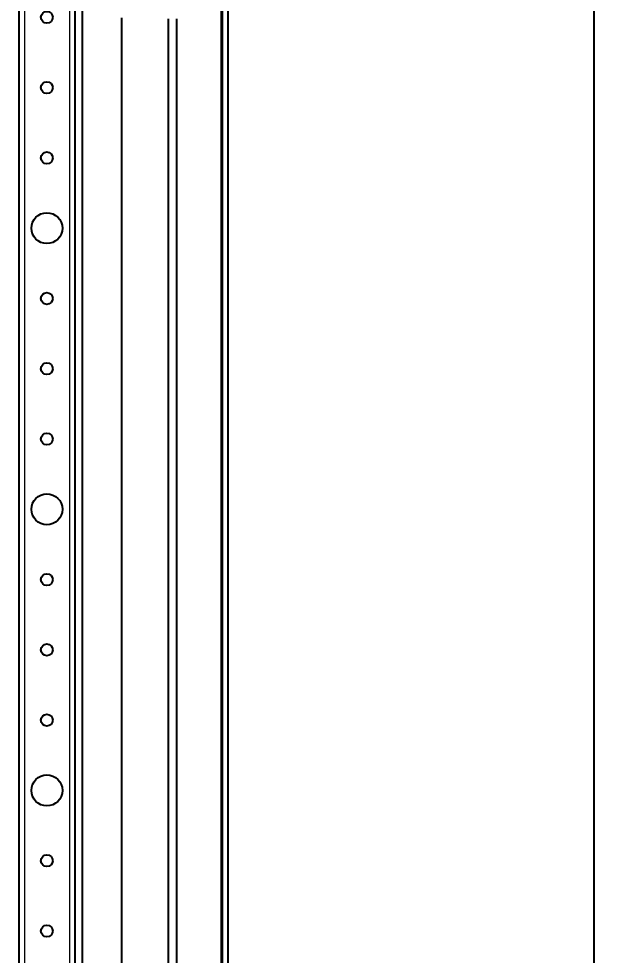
# Model space of a CAD drawing. Header units: millimetres. Extents: x -188 to 1345, y -1228 to 1043.
# Drawn here: x 1138.7 to 1344.8, y -781.1 to -448 of the extents above; entities that cross this region are included whole.
import ezdxf

# ---------------------------------------------------------------- set-up
doc = ezdxf.new("R2010")
doc.units = ezdxf.units.MM
doc.layers.add('FORMAT', color=7, linetype='Continuous')
doc.styles.add('SLDTEXTSTYLE0', font='TXT', dxfattribs={"width": 0.75})
doc.dimstyles.new('SLDDIMSTYLE0', dxfattribs={"dimtxt": 20, "dimasz": 10, "dimexe": 0, "dimexo": 0.0625, "dimgap": 5, "dimtad": 2, "dimdec": 1, "dimrnd": 1e-09, "dimzin": 12, "dimdsep": 46, "dimtxsty": 'SLDTEXTSTYLE0', "dimsah": 1, "dimcen": 0.09, "dimadec": 0, "dimazin": 3, "dimtfac": 1, "dimtofl": 0, "dimtmove": 0, "dimatfit": 3, "dimfxl": 0, "dimfrac": 2, "dimtolj": 1, "dimtzin": 12, "dimarcsym": 0})

# ---------------------------------------------------------------- blocks, each defined once
blk = doc.blocks.new('_D_5')
at = {"layer": 'FORMAT'}
for p, q in [((1205.22, 743.52), (1344.22, 743.52)), ((1343.22, 743.52), (1343.22, -988.48)), ((1205.22, -988.48), (1344.22, -988.48))]:
    blk.add_line(p, q, dxfattribs=at)
for points in [[(1343.22, 743.52), (1341.68, 733.52), (1344.75, 733.52)], [(1343.22, -988.48), (1344.75, -978.48), (1341.68, -978.48)]]:
    blk.add_solid(points, dxfattribs=at)
at = {"layer": 'FORMAT', "insert": (1317.43, -152.03), "char_height": 20, "attachment_point": 1, "rotation": 90, "style": 'SLDTEXTSTYLE0'}
blk.add_mtext('1732', dxfattribs=at)

msp = doc.modelspace()

# ---------------------------------------------------------------- linework, layer by layer
at = {"color": 7, "linetype": 'Continuous', "lineweight": 25}
for p, q in [((1211.21, -1099.98), (1211.21, 855.02)), ((1213.21, -1099.98), (1213.21, 855.02)), ((1161.21, 822.02), (1161.21, -1066.98)), ((1138.71, 795.02), (1138.71, -1039.98)), ((1158.71, 795.02), (1158.71, -1039.98)), ((1175.21, -447.65), (1175.21, -967.48)), ((1191.91, -956.48), (1191.91, -447.98)), ((1194.91, -956.48), (1194.91, -447.98))]:
    msp.add_line(p, q, dxfattribs=at)
at = {"color": 8, "linetype": 'Continuous', "lineweight": 18}
for p, q in [((1210.61, 852.42), (1210.61, -1097.38)), ((1140.71, 795.02), (1140.71, -1039.98)), ((1156.71, 795.02), (1156.71, -1039.98))]:
    msp.add_line(p, q, dxfattribs=at)
at = {"color": 7, "linetype": 'Continuous', "lineweight": 25}
for centre, radius in [((1148.71, -447.48), 2.1), ((1148.71, -472.48), 2.1), ((1148.71, -497.48), 2.1), ((1148.71, -522.48), 5.5), ((1148.71, -547.48), 2.1), ((1148.71, -572.48), 2.1), ((1148.71, -597.48), 2.1), ((1148.71, -622.48), 5.5), ((1148.71, -647.48), 2.1), ((1148.71, -672.48), 2.1), ((1148.71, -697.48), 2.1), ((1148.71, -722.48), 5.5), ((1148.71, -747.48), 2.1), ((1148.71, -772.48), 2.1)]:
    msp.add_circle(centre, radius, dxfattribs=at)

# ---------------------------------------------------------------- dimensions: what is measured, and where the dimension line sits
at = {"layer": 'FORMAT'}
dim = msp.add_linear_dim(base=(1343.22, -988.48), p1=(1205.21, 743.52), p2=(1205.21, -988.48), angle=90, dimstyle='SLDDIMSTYLE0', dxfattribs=at)
dim.commit()
dim.dimension.update_dxf_attribs({"geometry": '_D_5', "text_midpoint": (1343.22, -122.48), "dimtype": 160})

doc.saveas('drawing.dxf')
